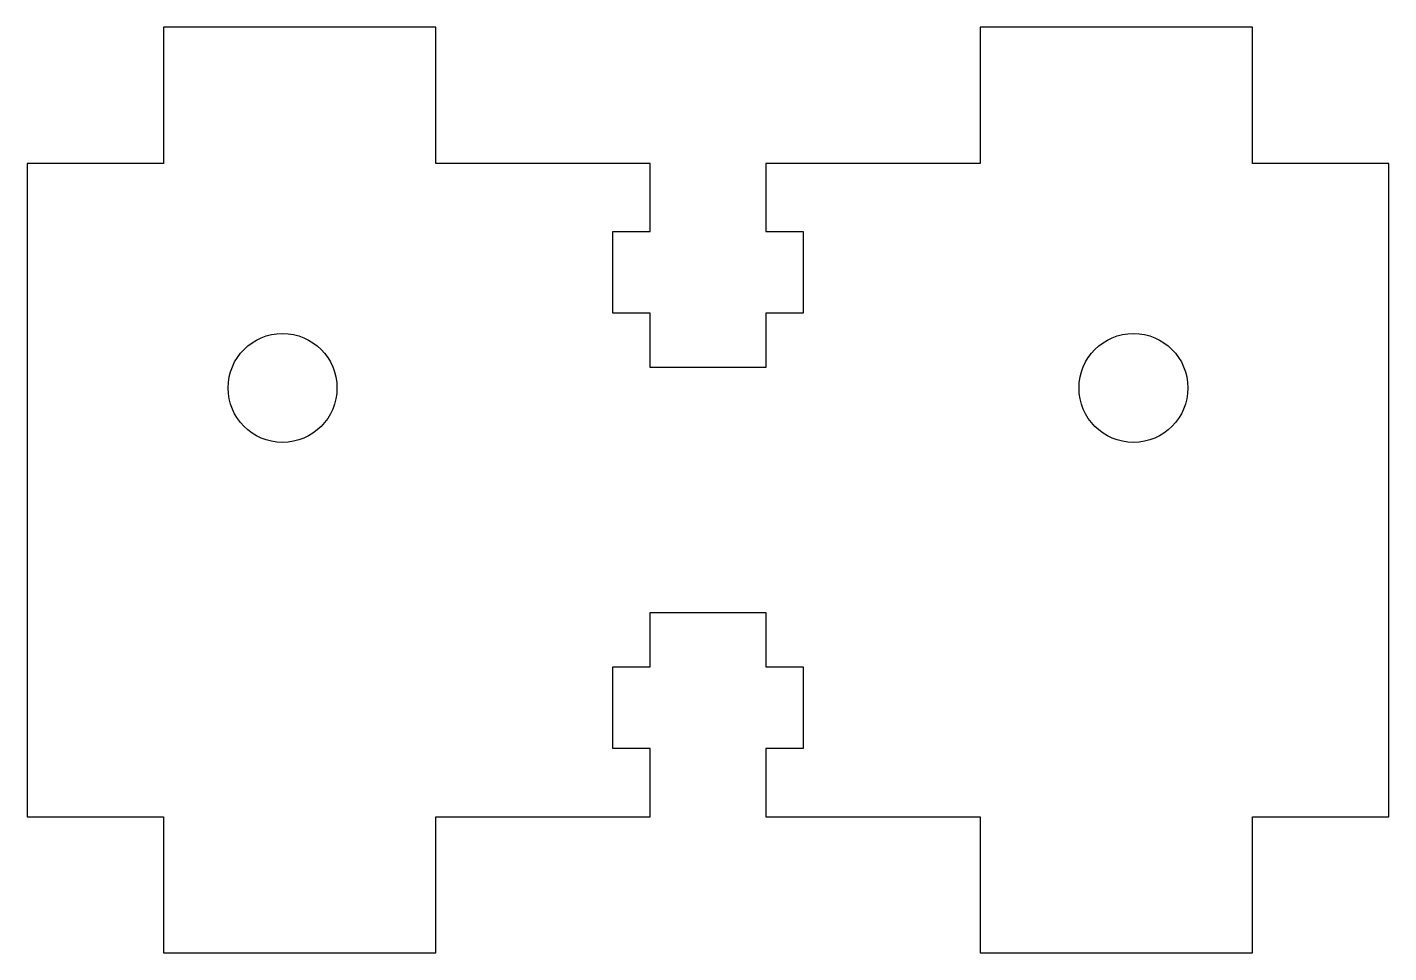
# Model space of a CAD drawing. Header units: millimetres. Extents: x -20 to 20, y -13.6 to 13.6.
import ezdxf

# ---------------------------------------------------------------- set-up
doc = ezdxf.new("R2010")
doc.units = ezdxf.units.MM

msp = doc.modelspace()

# ---------------------------------------------------------------- linework, layer by layer
msp.add_lwpolyline([(-1.7, 7.6), (-1.7, 9.6), (-8, 9.6), (-8, 13.6), (-16, 13.6), (-16, 9.6), (-20, 9.6), (-20, -9.6), (-16, -9.6), (-16, -13.6), (-8, -13.6), (-8, -9.6), (-1.7, -9.6), (-1.7, -7.6), (-2.8, -7.6), (-2.8, -5.2), (-1.7, -5.2), (-1.7, -3.6), (1.7, -3.6), (1.7, -5.2), (2.8, -5.2), (2.8, -7.6), (1.7, -7.6), (1.7, -9.6), (8, -9.6), (8, -13.6), (16, -13.6), (16, -9.6), (20, -9.6), (20, 9.6), (16, 9.6), (16, 13.6), (8, 13.6), (8, 9.6), (1.7, 9.6), (1.7, 7.6), (2.8, 7.6), (2.8, 5.2), (1.7, 5.2), (1.7, 3.6), (-1.7, 3.6), (-1.7, 5.2), (-2.8, 5.2), (-2.8, 7.6)], close=True)
for centre in [(-12.5, 3), (12.5, 3)]:
    msp.add_circle(centre, 1.6)

doc.saveas('drawing.dxf')
